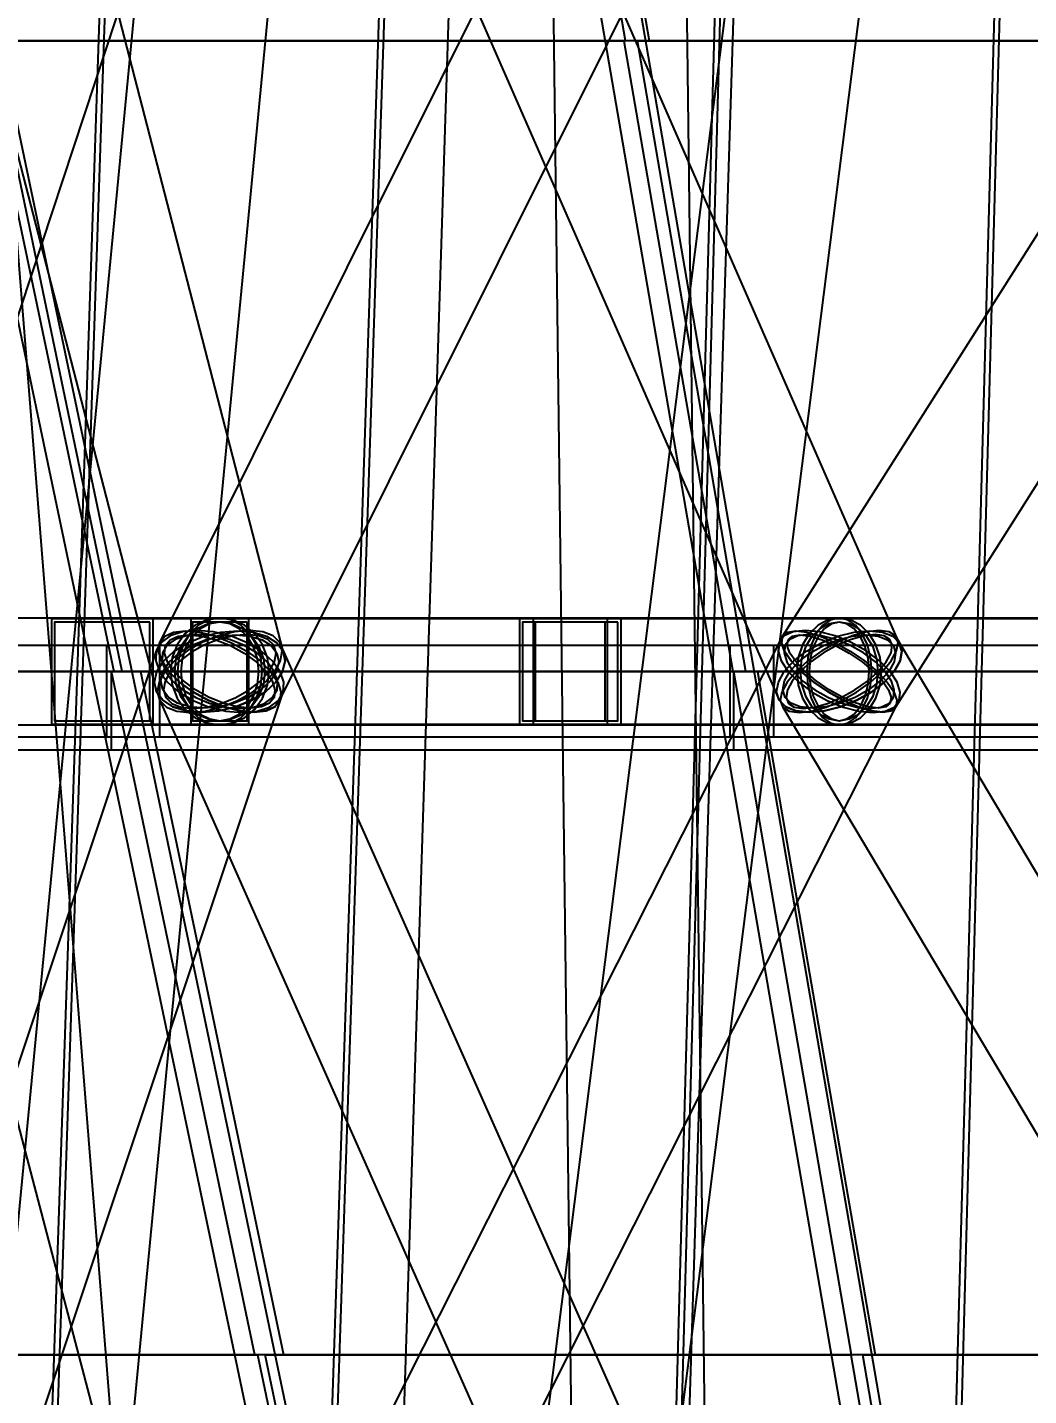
# Model space of a CAD drawing. Header units: millimetres. Extents: x -123812 to 252100, y -3000 to 639000.
# Drawn here: x -13578 to -9768, y 342244 to 347451 of the extents above; entities that cross this region are included whole.
import ezdxf

# ---------------------------------------------------------------- set-up
doc = ezdxf.new("R2010")
doc.units = ezdxf.units.MM
for name, color, linetype, lineweight in [('D-STR-DECK', 7, 'Continuous', 25), ('D-STR-DIM', 7, 'Continuous', 13), ('D-STR-STRC', 7, 'Continuous', 25)]:
    doc.layers.add(name, color=color, linetype=linetype, lineweight=lineweight)
doc.styles.add('OpenSansCondensed-Light', font='OpenSansCondensed-Light.ttf')
doc.styles.add('TOWER_UNICODE', font='Arial Unicode.ttf')
doc.dimstyles.new('EZDXF', dxfattribs={"dimtxt": 0.25, "dimasz": 0.175, "dimexe": 0.375, "dimexo": 0.125, "dimgap": 0.1, "dimtad": 1, "dimlfac": 100, "dimzin": 12, "dimdsep": 46, "dimtxsty": 'OpenSansCondensed-Light', "dimblk": 'ARCHTICK', "dimcen": 2.5, "dimazin": 3, "dimtfac": 0.5, "dimtmove": 2, "dimatfit": 3})

# ---------------------------------------------------------------- blocks, each defined once
blk = doc.blocks.new('_ARCHTICK')
at = {"color": 0, "linetype": 'BYBLOCK', "const_width": 0.15}
blk.add_lwpolyline([(-0.5, -0.5), (0.5, 0.5)], dxfattribs=at)

msp = doc.modelspace()

# ---------------------------------------------------------------- linework, layer by layer
at = {"layer": 'D-STR-DECK'}
for points in [[(-11235.1, 334984.6), (-15427.4, 354984.6), (-15280.6, 355015.4), (-11088.3, 335015.4)], [(-11235.1, 334984.6), (-15427.4, 354984.6), (-15280.6, 355015.4), (-11088.3, 335015.4)], [(-9241.5, 334987.3), (-12684.7, 354987.3), (-12536.9, 355012.7), (-9093.6, 335012.7)], [(-9241.5, 334987.3), (-12684.7, 354987.3), (-12536.9, 355012.7), (-9093.6, 335012.7)], [(-13760.9, 347400), (-14305.9, 350000), (-11660, 350000), (-11212.4, 347400)], [(-13760.9, 347400), (-14305.9, 350000), (-11660, 350000), (-11212.4, 347400)], [(-11302.4, 347400), (-11750, 350000), (-8924.2, 350000), (-8581.6, 347400)], [(-11302.4, 347400), (-11750, 350000), (-8924.2, 350000), (-8581.6, 347400)], [(-15363.3, 345000), (-15946.3, 347400), (-13754.3, 347400), (-13249.6, 345000)], [(-15363.3, 345000), (-15946.3, 347400), (-13754.3, 347400), (-13249.6, 345000)], [(-13217.1, 345000), (-13718.6, 347400), (-11308.3, 347400), (-10893.4, 345000)], [(-13217.1, 345000), (-13718.6, 347400), (-11308.3, 347400), (-10893.4, 345000)], [(-10844.7, 345000), (-11256.2, 347400), (-8668.9, 347400), (-8350.8, 345000)], [(-10844.7, 345000), (-11256.2, 347400), (-8668.9, 347400), (-8350.8, 345000)], [(-15420.8, 344750), (-15420.8, 345100), (-13075.2, 345100), (-13075.2, 344750)], [(-15420.8, 344750), (-15420.8, 345100), (-13075.2, 345100), (-13075.2, 344750)], [(-13276.1, 344750), (-13276.1, 345100), (-10739.2, 345100), (-10739.2, 344750)], [(-13276.1, 344750), (-13276.1, 345100), (-10739.2, 345100), (-10739.2, 344750)], [(-10904.2, 344750), (-10904.2, 345100), (-8219.4, 345100), (-8219.4, 344750)], [(-10904.2, 344750), (-10904.2, 345100), (-8219.4, 345100), (-8219.4, 344750)], [(-21778.4, 344700), (-21778.4, 345000), (-5948.7, 345000), (-5948.7, 344700)], [(-21778.4, 344700), (-21778.4, 345000), (-5948.7, 345000), (-5948.7, 344700)], [(-21592, 344700), (-21592, 345000), (-5795.6, 345000), (-5795.6, 344700)], [(-21592, 344700), (-21592, 345000), (-5795.6, 345000), (-5795.6, 344700)], [(-21036.3, 344700), (-21036.3, 345000), (-5543.3, 345000), (-5543.3, 344700)], [(-21036.3, 344700), (-21036.3, 345000), (-5543.3, 345000), (-5543.3, 344700)], [(-20120.6, 344700), (-20120.6, 345000), (-5196.2, 345000), (-5196.2, 344700)], [(-20120.6, 344700), (-20120.6, 345000), (-5196.2, 345000), (-5196.2, 344700)], [(-18860.6, 344700), (-18860.6, 345000), (-4760.1, 345000), (-4760.1, 344700)], [(-18860.6, 344700), (-18860.6, 345000), (-4760.1, 345000), (-4760.1, 344700)], [(-17277.9, 344700), (-17277.9, 345000), (-4242.6, 345000), (-4242.6, 344700)], [(-17277.9, 344700), (-17277.9, 345000), (-4242.6, 345000), (-4242.6, 344700)], [(-15399.6, 344700), (-15399.6, 345000), (-3652.6, 345000), (-3652.6, 344700)], [(-15399.6, 344700), (-15399.6, 345000), (-3652.6, 345000), (-3652.6, 344700)], [(-14766.6, 342400), (-15399.6, 345000), (-13148.2, 345000), (-12603.3, 342400)], [(-14766.6, 342400), (-15399.6, 345000), (-13148.2, 345000), (-12603.3, 342400)], [(-13257.8, 344700), (-13257.8, 345000), (-3000, 345000), (-3000, 344700)], [(-13257.8, 344700), (-13257.8, 345000), (-3000, 345000), (-3000, 344700)], [(-12712.8, 342400), (-13257.8, 345000), (-10799.2, 345000), (-10351.6, 342400)], [(-12712.8, 342400), (-13257.8, 345000), (-10799.2, 345000), (-10351.6, 342400)], [(-10889.2, 344700), (-10889.2, 345000), (-2296.1, 345000), (-2296.1, 344700)], [(-10889.2, 344700), (-10889.2, 345000), (-2296.1, 345000), (-2296.1, 344700)], [(-10441.6, 342400), (-10889.2, 345000), (-8265.3, 345000), (-7922.7, 342400)], [(-10441.6, 342400), (-10889.2, 345000), (-8265.3, 345000), (-7922.7, 342400)], [(-14148.8, 340000), (-14731.8, 342400), (-12703, 342400), (-12198.4, 340000)], [(-14148.8, 340000), (-14731.8, 342400), (-12703, 342400), (-12198.4, 340000)], [(-12172.2, 340000), (-12673.8, 342400), (-10444, 342400), (-10029.1, 340000)], [(-12172.2, 340000), (-12673.8, 342400), (-10444, 342400), (-10029.1, 340000)], [(-9987.4, 340000), (-10398.9, 342400), (-8006.3, 342400), (-7688.2, 340000)], [(-9987.4, 340000), (-10398.9, 342400), (-8006.3, 342400), (-7688.2, 340000)]]:
    msp.add_lwpolyline(points, close=True, dxfattribs=at)
at = {"layer": 'D-STR-STRC'}
for points in [[(-7535, 350134.2), (-10704.3, 345134.2), (-10707.9, 345109.6), (-10696.5, 345077.5), (-10671, 345040.1), (-10633.1, 345000), (-10585.3, 344959.9), (-10531, 344922.5), (-10473.7, 344890.4), (-10417.5, 344865.8), (-10366.2, 344850.3), (-10323.2, 344845), (-10291.5, 344850.3), (-10273.2, 344865.8), (-7103.9, 349865.8)], [(-12919.5, 350077.5), (-14569.8, 345077.5), (-14571.9, 345040.1), (-14557.4, 345000), (-14527.3, 344959.9), (-14483.6, 344922.5), (-14429.2, 344890.4), (-14368, 344865.8), (-14304, 344850.3), (-14241.7, 344845), (-14185.2, 344850.3), (-14138.5, 344865.8), (-14104.7, 344890.4), (-14086, 344922.5), (-12435.8, 349922.5)], [(-14381.1, 349922.5), (-13087, 344922.5), (-13063, 344890.4), (-13024.2, 344865.8), (-12973.3, 344850.3), (-12913.6, 344845), (-12849.4, 344850.3), (-12785, 344865.8), (-12724.7, 344890.4), (-12672.7, 344922.5), (-12632.5, 344959.9), (-12606.8, 345000), (-12597.5, 345040.1), (-12605.1, 345077.5), (-13899.1, 350077.5)], [(-10580.3, 350109.6), (-13075, 345109.6), (-13078.8, 345077.5), (-13066.7, 345040.1), (-13039.6, 345000), (-12999.2, 344959.9), (-12948.5, 344922.5), (-12890.7, 344890.4), (-12829.9, 344865.8), (-12770.2, 344850.3), (-12715.7, 344845), (-12670.1, 344850.3), (-12636.4, 344865.8), (-12617, 344890.4), (-10122.3, 349890.4)], [(-12906.3, 349890.4), (-10717.4, 344890.4), (-10692.3, 344865.8), (-10653.3, 344850.3), (-10603.1, 344845), (-10545.1, 344850.3), (-10483.3, 344865.8), (-10421.8, 344890.4), (-10364.9, 344922.5), (-10316.5, 344959.9), (-10279.8, 345000), (-10257.3, 345040.1), (-10250.6, 345077.5), (-10260.1, 345109.6), (-12449, 350109.6)], [(-14826.3, 324976.1), (-12424.8, 349976.1), (-12433.4, 349985.5), (-12458.7, 349995.8), (-12498.9, 350006.5), (-12551.2, 350016.7), (-12612.2, 350025.7), (-12677.6, 350033), (-12743.1, 350038.1), (-12804.1, 350040.5), (-12856.4, 350040.2), (-12896.6, 350037.2), (-12921.9, 350031.6), (-12930.5, 350023.9), (-15332, 325023.9)], [(-11893.9, 325019.9), (-13886.9, 350019.9), (-13895.5, 350027.6), (-13920.8, 350033.4), (-13961, 350037), (-14013.5, 350038.1), (-14074.5, 350036.5), (-14140.1, 350032.5), (-14205.6, 350026.2), (-14266.7, 350018.2), (-14319.1, 350008.9), (-14359.4, 349999.1), (-14384.7, 349989.2), (-14393.3, 349980.1), (-12400.4, 324980.1)], [(-13267.6, 324968.4), (-10099.3, 349968.4), (-10107.8, 349976.1), (-10133, 349985.5), (-10173.1, 349995.8), (-10225.3, 350006.5), (-10286, 350016.7), (-10351.3, 350025.7), (-10416.5, 350033), (-10477.3, 350038.1), (-10529.5, 350040.5), (-10569.5, 350040.2), (-10594.7, 350037.2), (-10603.3, 350031.6), (-13771.6, 325031.6)], [(-10784.7, 325003.1), (-11099.6, 350003.1), (-11108.3, 350014.6), (-11133.7, 350025.1), (-11174, 350033.9), (-11226.6, 350040.4), (-11287.9, 350044.1), (-11353.6, 350044.8), (-11419.4, 350042.5), (-11480.6, 350037.3), (-11533.2, 350029.5), (-11573.6, 350019.7), (-11598.9, 350008.6), (-11607.6, 349996.9), (-11292.7, 324996.9)], [(-14327.9, 344796.8), (-12846, 344796.8), (-12797.5, 344803.7), (-12752.2, 344824), (-12713.3, 344856.3), (-12683.5, 344898.4), (-12664.7, 344947.4), (-12658.3, 345000), (-12664.7, 345052.6), (-12683.5, 345101.6), (-12713.3, 345143.7), (-12752.2, 345176), (-12797.5, 345196.3), (-12846, 345203.2), (-14327.9, 345203.2)], [(-14327.9, 344796.8), (-12846, 344796.8), (-12797.5, 344803.7), (-12752.2, 344824), (-12713.3, 344856.3), (-12683.5, 344898.4), (-12664.7, 344947.4), (-12658.3, 345000), (-12664.7, 345052.6), (-12683.5, 345101.6), (-12713.3, 345143.7), (-12752.2, 345176), (-12797.5, 345196.3), (-12846, 345203.2), (-14327.9, 345203.2)], [(-7416.7, 345203.2), (-10488.8, 345203.2), (-10520.8, 345196.3), (-10550.6, 345176), (-10576.2, 345143.7), (-10595.9, 345101.6), (-10608.2, 345052.6), (-10612.5, 345000), (-10608.2, 344947.4), (-10595.9, 344898.4), (-10576.2, 344856.3), (-10550.6, 344824), (-10520.8, 344803.7), (-10488.8, 344796.8), (-7416.7, 344796.8)], [(-7416.7, 345203.2), (-10488.8, 345203.2), (-10520.8, 345196.3), (-10550.6, 345176), (-10576.2, 345143.7), (-10595.9, 345101.6), (-10608.2, 345052.6), (-10612.5, 345000), (-10608.2, 344947.4), (-10595.9, 344898.4), (-10576.2, 344856.3), (-10550.6, 344824), (-10520.8, 344803.7), (-10488.8, 344796.8), (-7416.7, 344796.8)], [(-14274.1, 339921.9), (-12604.4, 344921.9), (-12602.1, 344959.6), (-12616.5, 345000), (-12646.5, 345040.4), (-12690.1, 345078.1), (-12744.3, 345110.5), (-12805.4, 345135.3), (-12869.4, 345151), (-12931.7, 345156.3), (-12988.2, 345151), (-13035, 345135.3), (-13069, 345110.5), (-13087.7, 345078.1), (-14757.4, 340078.1)], [(-12773.6, 340078.1), (-14087.1, 345078.1), (-14111.1, 345110.5), (-14149.9, 345135.3), (-14200.9, 345151), (-14260.5, 345156.3), (-14324.7, 345151), (-14389.1, 345135.3), (-14449.4, 345110.5), (-14501.3, 345078.1), (-14541.5, 345040.4), (-14567.1, 345000), (-14576.4, 344959.6), (-14568.7, 344921.9), (-13255.3, 339921.9)], [(-12785.9, 339889.5), (-10260.2, 344889.5), (-10256.3, 344921.9), (-10268.2, 344959.6), (-10295.1, 345000), (-10335.3, 345040.4), (-10385.9, 345078.1), (-10443.5, 345110.5), (-10504.2, 345135.3), (-10563.8, 345151), (-10618.3, 345156.3), (-10664, 345151), (-10697.8, 345135.3), (-10717.3, 345110.5), (-13243, 340110.5)], [(-10398, 340110.5), (-12617.8, 345110.5), (-12643, 345135.3), (-12682, 345151), (-12732.1, 345156.3), (-12790.1, 345151), (-12851.9, 345135.3), (-12913.2, 345110.5), (-12970, 345078.1), (-13018.4, 345040.4), (-13054.9, 345000), (-13077.3, 344959.6), (-13083.9, 344921.9), (-13074.3, 344889.5), (-10854.5, 339889.5)], [(-7299.5, 340135.3), (-10274.4, 345135.3), (-10298.8, 345151), (-10336.1, 345156.3), (-10383.9, 345151), (-10438.8, 345135.3), (-10497.1, 345110.5), (-10554.8, 345078.1), (-10608, 345040.4), (-10653.1, 345000), (-10687, 344959.6), (-10707.4, 344921.9), (-10712.9, 344889.5), (-10703.1, 344864.7), (-7728.3, 339864.7)]]:
    msp.add_lwpolyline(points, dxfattribs=at)
for points in [[(-13389.1, 345000), (-12303, 345000), (-12135.7, 350000), (-13219.6, 350000)], [(-13368.3, 345000), (-12323.8, 345000), (-12155.8, 350000), (-13199.5, 350000)], [(-12055.4, 345000), (-10969.2, 345000), (-10811.7, 350000), (-11895.5, 350000)], [(-11031.8, 345000), (-9945.7, 345000), (-9809.3, 350000), (-10893.2, 350000)], [(-11011, 345000), (-9966.5, 345000), (-9829.4, 350000), (-10873.1, 350000)], [(-13486.5, 344800), (-11319.1, 344800), (-11319.1, 345200), (-13486.5, 345200)], [(-13100.1, 345200), (-13486.5, 345200), (-13486.5, 344800), (-13100.1, 344800)], [(-13486.5, 344800), (-11319.1, 344800), (-11319.1, 345200), (-13486.5, 345200)], [(-13100.1, 345200), (-13486.5, 345200), (-13486.5, 344800), (-13100.1, 344800)], [(-13111.7, 345188), (-13474.9, 345188), (-13474.9, 344812), (-13111.7, 344812)], [(-13111.7, 345188), (-13474.9, 345188), (-13474.9, 344812), (-13111.7, 344812)], [(-13033.8, 345000), (-13027.4, 344947.4), (-13008.6, 344898.4), (-12978.8, 344856.3), (-12939.9, 344824), (-12894.6, 344803.7), (-12846, 344796.8), (-12797.5, 344803.7), (-12752.2, 344824), (-12713.3, 344856.3), (-12683.5, 344898.4), (-12664.7, 344947.4), (-12658.3, 345000), (-12664.7, 345052.6), (-12683.5, 345101.6), (-12713.3, 345143.7), (-12752.2, 345176), (-12797.5, 345196.3), (-12846, 345203.2), (-12894.6, 345196.3), (-12939.9, 345176), (-12978.8, 345143.7), (-13008.6, 345101.6), (-13027.4, 345052.6)], [(-13033.8, 345000), (-13027.4, 344947.4), (-13008.6, 344898.4), (-12978.8, 344856.3), (-12939.9, 344824), (-12894.6, 344803.7), (-12846, 344796.8), (-12797.5, 344803.7), (-12752.2, 344824), (-12713.3, 344856.3), (-12683.5, 344898.4), (-12664.7, 344947.4), (-12658.3, 345000), (-12664.7, 345052.6), (-12683.5, 345101.6), (-12713.3, 345143.7), (-12752.2, 345176), (-12797.5, 345196.3), (-12846, 345203.2), (-12894.6, 345196.3), (-12939.9, 345176), (-12978.8, 345143.7), (-13008.6, 345101.6), (-13027.4, 345052.6)], [(-13019, 345000), (-13013.1, 344951.5), (-12995.8, 344906.4), (-12968.3, 344867.6), (-12932.5, 344837.9), (-12890.8, 344819.2), (-12846, 344812.8), (-12801.3, 344819.2), (-12759.6, 344837.9), (-12723.7, 344867.6), (-12696.3, 344906.4), (-12679, 344951.5), (-12673.1, 345000), (-12679, 345048.5), (-12696.3, 345093.6), (-12723.7, 345132.4), (-12759.6, 345162.1), (-12801.3, 345180.8), (-12846, 345187.2), (-12890.8, 345180.8), (-12932.5, 345162.1), (-12968.3, 345132.4), (-12995.8, 345093.6), (-13013.1, 345048.5)], [(-13019, 345000), (-13013.1, 344951.5), (-12995.8, 344906.4), (-12968.3, 344867.6), (-12932.5, 344837.9), (-12890.8, 344819.2), (-12846, 344812.8), (-12801.3, 344819.2), (-12759.6, 344837.9), (-12723.7, 344867.6), (-12696.3, 344906.4), (-12679, 344951.5), (-12673.1, 345000), (-12679, 345048.5), (-12696.3, 345093.6), (-12723.7, 345132.4), (-12759.6, 345162.1), (-12801.3, 345180.8), (-12846, 345187.2), (-12890.8, 345180.8), (-12932.5, 345162.1), (-12968.3, 345132.4), (-12995.8, 345093.6), (-13013.1, 345048.5)], [(-13007.3, 345000), (-13001.8, 344947.4), (-12985.7, 344898.4), (-12960, 344856.3), (-12926.6, 344824), (-12887.8, 344803.7), (-12846, 344796.8), (-10488.8, 344796.8), (-10447, 344803.7), (-10408.1, 344824), (-10374.8, 344856.3), (-10349.1, 344898.4), (-10333, 344947.4), (-10327.5, 345000), (-10333, 345052.6), (-10349.1, 345101.6), (-10374.8, 345143.7), (-10408.1, 345176), (-10447, 345196.3), (-10488.8, 345203.2), (-12846, 345203.2), (-12887.8, 345196.3), (-12926.6, 345176), (-12960, 345143.7), (-12985.7, 345101.6), (-13001.8, 345052.6)], [(-13007.3, 345000), (-13001.8, 344947.4), (-12985.7, 344898.4), (-12960, 344856.3), (-12926.6, 344824), (-12887.8, 344803.7), (-12846, 344796.8), (-12804.3, 344803.7), (-12765.4, 344824), (-12732.1, 344856.3), (-12706.4, 344898.4), (-12690.3, 344947.4), (-12684.8, 345000), (-12690.3, 345052.6), (-12706.4, 345101.6), (-12732.1, 345143.7), (-12765.4, 345176), (-12804.3, 345196.3), (-12846, 345203.2), (-12887.8, 345196.3), (-12926.6, 345176), (-12960, 345143.7), (-12985.7, 345101.6), (-13001.8, 345052.6)], [(-13007.3, 345000), (-13001.8, 344947.4), (-12985.7, 344898.4), (-12960, 344856.3), (-12926.6, 344824), (-12887.8, 344803.7), (-12846, 344796.8), (-10488.8, 344796.8), (-10447, 344803.7), (-10408.1, 344824), (-10374.8, 344856.3), (-10349.1, 344898.4), (-10333, 344947.4), (-10327.5, 345000), (-10333, 345052.6), (-10349.1, 345101.6), (-10374.8, 345143.7), (-10408.1, 345176), (-10447, 345196.3), (-10488.8, 345203.2), (-12846, 345203.2), (-12887.8, 345196.3), (-12926.6, 345176), (-12960, 345143.7), (-12985.7, 345101.6), (-13001.8, 345052.6)], [(-13007.3, 345000), (-13001.8, 344947.4), (-12985.7, 344898.4), (-12960, 344856.3), (-12926.6, 344824), (-12887.8, 344803.7), (-12846, 344796.8), (-12804.3, 344803.7), (-12765.4, 344824), (-12732.1, 344856.3), (-12706.4, 344898.4), (-12690.3, 344947.4), (-12684.8, 345000), (-12690.3, 345052.6), (-12706.4, 345101.6), (-12732.1, 345143.7), (-12765.4, 345176), (-12804.3, 345196.3), (-12846, 345203.2), (-12887.8, 345196.3), (-12926.6, 345176), (-12960, 345143.7), (-12985.7, 345101.6), (-13001.8, 345052.6)], [(-12994.6, 345000), (-12989.5, 344951.5), (-12974.7, 344906.4), (-12951.1, 344867.6), (-12920.3, 344837.9), (-12884.5, 344819.2), (-12846, 344812.8), (-12807.6, 344819.2), (-12771.8, 344837.9), (-12741, 344867.6), (-12717.4, 344906.4), (-12702.6, 344951.5), (-12697.5, 345000), (-12702.6, 345048.5), (-12717.4, 345093.6), (-12741, 345132.4), (-12771.8, 345162.1), (-12807.6, 345180.8), (-12846, 345187.2), (-12884.5, 345180.8), (-12920.3, 345162.1), (-12951.1, 345132.4), (-12974.7, 345093.6), (-12989.5, 345048.5)], [(-12994.6, 345000), (-12989.5, 344951.5), (-12974.7, 344906.4), (-12951.1, 344867.6), (-12920.3, 344837.9), (-12884.5, 344819.2), (-12846, 344812.8), (-12807.6, 344819.2), (-12771.8, 344837.9), (-12741, 344867.6), (-12717.4, 344906.4), (-12702.6, 344951.5), (-12697.5, 345000), (-12702.6, 345048.5), (-12717.4, 345093.6), (-12741, 345132.4), (-12771.8, 345162.1), (-12807.6, 345180.8), (-12846, 345187.2), (-12884.5, 345180.8), (-12920.3, 345162.1), (-12951.1, 345132.4), (-12974.7, 345093.6), (-12989.5, 345048.5)], [(-12956.3, 344800), (-6536.4, 344800), (-6536.4, 345200), (-12956.3, 345200)], [(-12735.8, 345200), (-12956.3, 345200), (-12956.3, 344800), (-12735.8, 344800)], [(-12742.4, 345188), (-12949.7, 345188), (-12949.7, 344812), (-12742.4, 344812)], [(-11319.1, 345200), (-11705.5, 345200), (-11705.5, 344800), (-11319.1, 344800)], [(-11319.1, 345200), (-11705.5, 345200), (-11705.5, 344800), (-11319.1, 344800)], [(-11330.7, 345188), (-11693.9, 345188), (-11693.9, 344812), (-11330.7, 344812)], [(-11330.7, 345188), (-11693.9, 345188), (-11693.9, 344812), (-11330.7, 344812)], [(-11653.7, 344800), (-6505.2, 344800), (-6505.2, 345200), (-11653.7, 345200)], [(-11370.9, 345200), (-11653.7, 345200), (-11653.7, 344800), (-11370.9, 344800)], [(-11653.7, 344800), (-6505.2, 344800), (-6505.2, 345200), (-11653.7, 345200)], [(-11370.9, 345200), (-11653.7, 345200), (-11653.7, 344800), (-11370.9, 344800)], [(-11379.4, 345188), (-11645.3, 345188), (-11645.3, 344812), (-11379.4, 344812)], [(-11379.4, 345188), (-11645.3, 345188), (-11645.3, 344812), (-11379.4, 344812)], [(-10650, 345000), (-10644.5, 344947.4), (-10628.4, 344898.4), (-10602.7, 344856.3), (-10569.4, 344824), (-10530.5, 344803.7), (-10488.8, 344796.8), (-10447, 344803.7), (-10408.1, 344824), (-10374.8, 344856.3), (-10349.1, 344898.4), (-10333, 344947.4), (-10327.5, 345000), (-10333, 345052.6), (-10349.1, 345101.6), (-10374.8, 345143.7), (-10408.1, 345176), (-10447, 345196.3), (-10488.8, 345203.2), (-10530.5, 345196.3), (-10569.4, 345176), (-10602.7, 345143.7), (-10628.4, 345101.6), (-10644.5, 345052.6)], [(-10650, 345000), (-10644.5, 344947.4), (-10628.4, 344898.4), (-10602.7, 344856.3), (-10569.4, 344824), (-10530.5, 344803.7), (-10488.8, 344796.8), (-10447, 344803.7), (-10408.1, 344824), (-10374.8, 344856.3), (-10349.1, 344898.4), (-10333, 344947.4), (-10327.5, 345000), (-10333, 345052.6), (-10349.1, 345101.6), (-10374.8, 345143.7), (-10408.1, 345176), (-10447, 345196.3), (-10488.8, 345203.2), (-10530.5, 345196.3), (-10569.4, 345176), (-10602.7, 345143.7), (-10628.4, 345101.6), (-10644.5, 345052.6)], [(-10637.3, 345000), (-10632.2, 344951.5), (-10617.4, 344906.4), (-10593.8, 344867.6), (-10563, 344837.9), (-10527.2, 344819.2), (-10488.8, 344812.8), (-10450.3, 344819.2), (-10414.5, 344837.9), (-10383.7, 344867.6), (-10360.1, 344906.4), (-10345.3, 344951.5), (-10340.2, 345000), (-10345.3, 345048.5), (-10360.1, 345093.6), (-10383.7, 345132.4), (-10414.5, 345162.1), (-10450.3, 345180.8), (-10488.8, 345187.2), (-10527.2, 345180.8), (-10563, 345162.1), (-10593.8, 345132.4), (-10617.4, 345093.6), (-10632.2, 345048.5)], [(-10637.3, 345000), (-10632.2, 344951.5), (-10617.4, 344906.4), (-10593.8, 344867.6), (-10563, 344837.9), (-10527.2, 344819.2), (-10488.8, 344812.8), (-10450.3, 344819.2), (-10414.5, 344837.9), (-10383.7, 344867.6), (-10360.1, 344906.4), (-10345.3, 344951.5), (-10340.2, 345000), (-10345.3, 345048.5), (-10360.1, 345093.6), (-10383.7, 345132.4), (-10414.5, 345162.1), (-10450.3, 345180.8), (-10488.8, 345187.2), (-10527.2, 345180.8), (-10563, 345162.1), (-10593.8, 345132.4), (-10617.4, 345093.6), (-10632.2, 345048.5)], [(-10612.5, 345000), (-10608.2, 344947.4), (-10595.9, 344898.4), (-10576.2, 344856.3), (-10550.6, 344824), (-10520.8, 344803.7), (-10488.8, 344796.8), (-10456.7, 344803.7), (-10426.9, 344824), (-10401.3, 344856.3), (-10381.6, 344898.4), (-10369.3, 344947.4), (-10365.1, 345000), (-10369.3, 345052.6), (-10381.6, 345101.6), (-10401.3, 345143.7), (-10426.9, 345176), (-10456.7, 345196.3), (-10488.8, 345203.2), (-10520.8, 345196.3), (-10550.6, 345176), (-10576.2, 345143.7), (-10595.9, 345101.6), (-10608.2, 345052.6)], [(-10612.5, 345000), (-10608.2, 344947.4), (-10595.9, 344898.4), (-10576.2, 344856.3), (-10550.6, 344824), (-10520.8, 344803.7), (-10488.8, 344796.8), (-10456.7, 344803.7), (-10426.9, 344824), (-10401.3, 344856.3), (-10381.6, 344898.4), (-10369.3, 344947.4), (-10365.1, 345000), (-10369.3, 345052.6), (-10381.6, 345101.6), (-10401.3, 345143.7), (-10426.9, 345176), (-10456.7, 345196.3), (-10488.8, 345203.2), (-10520.8, 345196.3), (-10550.6, 345176), (-10576.2, 345143.7), (-10595.9, 345101.6), (-10608.2, 345052.6)], [(-10602.7, 345000), (-10598.8, 344951.5), (-10587.4, 344906.4), (-10569.3, 344867.6), (-10545.7, 344837.9), (-10518.2, 344819.2), (-10488.8, 344812.8), (-10459.3, 344819.2), (-10431.8, 344837.9), (-10408.2, 344867.6), (-10390.1, 344906.4), (-10378.7, 344951.5), (-10374.8, 345000), (-10378.7, 345048.5), (-10390.1, 345093.6), (-10408.2, 345132.4), (-10431.8, 345162.1), (-10459.3, 345180.8), (-10488.8, 345187.2), (-10518.2, 345180.8), (-10545.7, 345162.1), (-10569.3, 345132.4), (-10587.4, 345093.6), (-10598.8, 345048.5)], [(-10602.7, 345000), (-10598.8, 344951.5), (-10587.4, 344906.4), (-10569.3, 344867.6), (-10545.7, 344837.9), (-10518.2, 344819.2), (-10488.8, 344812.8), (-10459.3, 344819.2), (-10431.8, 344837.9), (-10408.2, 344867.6), (-10390.1, 344906.4), (-10378.7, 344951.5), (-10374.8, 345000), (-10378.7, 345048.5), (-10390.1, 345093.6), (-10408.2, 345132.4), (-10431.8, 345162.1), (-10459.3, 345180.8), (-10488.8, 345187.2), (-10518.2, 345180.8), (-10545.7, 345162.1), (-10569.3, 345132.4), (-10587.4, 345093.6), (-10598.8, 345048.5)], [(-12606.8, 345000), (-12632.5, 344959.9), (-12672.7, 344922.5), (-12724.7, 344890.4), (-12785, 344865.8), (-12849.4, 344850.3), (-12913.6, 344845), (-12973.3, 344850.3), (-13024.2, 344865.8), (-13063, 344890.4), (-13087, 344922.5), (-13094.6, 344959.9), (-13085.3, 345000), (-13059.6, 345040.1), (-13019.4, 345077.5), (-12967.4, 345109.6), (-12907.1, 345134.2), (-12842.7, 345149.7), (-12778.4, 345155), (-12718.8, 345149.7), (-12667.9, 345134.2), (-12629.1, 345109.6), (-12605.1, 345077.5), (-12597.5, 345040.1)], [(-13075.6, 345000), (-13045.6, 344959.6), (-13002, 344921.9), (-12947.8, 344889.5), (-12886.6, 344864.7), (-12822.7, 344849), (-12760.4, 344843.7), (-12703.9, 344849), (-12657.1, 344864.7), (-12623.1, 344889.5), (-12604.4, 344921.9), (-12602.1, 344959.6), (-12616.5, 345000), (-12646.5, 345040.4), (-12690.1, 345078.1), (-12744.3, 345110.5), (-12805.4, 345135.3), (-12869.4, 345151), (-12931.7, 345156.3), (-12988.2, 345151), (-13035, 345135.3), (-13069, 345110.5), (-13087.7, 345078.1), (-13090, 345040.4)], [(-13054.9, 345000), (-13077.3, 344959.6), (-13083.9, 344921.9), (-13074.3, 344889.5), (-13049.1, 344864.7), (-13010.1, 344849), (-12959.9, 344843.7), (-12902, 344849), (-12840.2, 344864.7), (-12778.9, 344889.5), (-12722.1, 344921.9), (-12673.7, 344959.6), (-12637.1, 345000), (-12614.8, 345040.4), (-12608.2, 345078.1), (-12617.8, 345110.5), (-12643, 345135.3), (-12682, 345151), (-12732.1, 345156.3), (-12790.1, 345151), (-12851.9, 345135.3), (-12913.2, 345110.5), (-12970, 345078.1), (-13018.4, 345040.4)], [(-12652.5, 345000), (-12625.4, 344959.9), (-12613.3, 344922.5), (-12617, 344890.4), (-12636.4, 344865.8), (-12670.1, 344850.3), (-12715.7, 344845), (-12770.2, 344850.3), (-12829.9, 344865.8), (-12890.7, 344890.4), (-12948.5, 344922.5), (-12999.2, 344959.9), (-13039.6, 345000), (-13066.7, 345040.1), (-13078.8, 345077.5), (-13075, 345109.6), (-13055.7, 345134.2), (-13022, 345149.7), (-12976.4, 345155), (-12921.8, 345149.7), (-12862.2, 345134.2), (-12801.4, 345109.6), (-12743.6, 345077.5), (-12692.8, 345040.1)], [(-12630.4, 345000), (-12653.5, 344963.8), (-12689.7, 344930.1), (-12736.6, 344901.2), (-12791, 344879), (-12849.1, 344865), (-12907, 344860.2), (-12960.7, 344865), (-13006.7, 344879), (-13041.7, 344901.2), (-13063.3, 344930.1), (-13070.2, 344963.8), (-13061.7, 345000), (-13038.6, 345036.2), (-13002.4, 345069.9), (-12955.5, 345098.8), (-12901.1, 345121), (-12843, 345135), (-12785.1, 345139.8), (-12731.3, 345135), (-12685.4, 345121), (-12650.4, 345098.8), (-12628.8, 345069.9), (-12621.9, 345036.2)], [(-13053, 345000), (-13026, 344963.5), (-12986.7, 344929.6), (-12937.8, 344900.4), (-12882.6, 344878), (-12825, 344863.9), (-12768.8, 344859.1), (-12717.9, 344863.9), (-12675.7, 344878), (-12645.1, 344900.4), (-12628.2, 344929.6), (-12626.1, 344963.5), (-12639.1, 345000), (-12666.1, 345036.5), (-12705.4, 345070.4), (-12754.3, 345099.6), (-12809.4, 345122), (-12867.1, 345136.1), (-12923.3, 345140.9), (-12974.2, 345136.1), (-13016.4, 345122), (-13047, 345099.6), (-13063.9, 345070.4), (-13066, 345036.5)], [(-13034.4, 345000), (-13054.5, 344963.5), (-13060.5, 344929.6), (-13051.8, 344900.4), (-13029.1, 344878), (-12994, 344863.9), (-12948.7, 344859.1), (-12896.5, 344863.9), (-12840.8, 344878), (-12785.5, 344900.4), (-12734.3, 344929.6), (-12690.7, 344963.5), (-12657.7, 345000), (-12637.5, 345036.5), (-12631.6, 345070.4), (-12640.3, 345099.6), (-12662.9, 345122), (-12698.1, 345136.1), (-12743.4, 345140.9), (-12795.6, 345136.1), (-12851.3, 345122), (-12906.6, 345099.6), (-12957.8, 345070.4), (-13001.4, 345036.5)], [(-12671.6, 345000), (-12647.1, 344963.8), (-12636.2, 344930.1), (-12639.6, 344901.2), (-12657, 344879), (-12687.4, 344865), (-12728.5, 344860.2), (-12777.7, 344865), (-12831.5, 344879), (-12886.3, 344901.2), (-12938.4, 344930.1), (-12984.2, 344963.8), (-13020.5, 345000), (-13045, 345036.2), (-13055.9, 345069.9), (-13052.5, 345098.8), (-13035, 345121), (-13004.7, 345135), (-12963.5, 345139.8), (-12914.4, 345135), (-12860.6, 345121), (-12805.8, 345098.8), (-12753.7, 345069.9), (-12707.9, 345036.2)], [(-10279.8, 345000), (-10316.5, 344959.9), (-10364.9, 344922.5), (-10421.8, 344890.4), (-10483.3, 344865.8), (-10545.1, 344850.3), (-10603.1, 344845), (-10653.3, 344850.3), (-10692.3, 344865.8), (-10717.4, 344890.4), (-10726.9, 344922.5), (-10720.2, 344959.9), (-10697.7, 345000), (-10661, 345040.1), (-10612.6, 345077.5), (-10555.7, 345109.6), (-10494.2, 345134.2), (-10432.4, 345149.7), (-10374.4, 345155), (-10324.2, 345149.7), (-10285.2, 345134.2), (-10260.1, 345109.6), (-10250.6, 345077.5), (-10257.3, 345040.1)], [(-10682.4, 345000), (-10642.2, 344959.6), (-10591.6, 344921.9), (-10534, 344889.5), (-10473.3, 344864.7), (-10413.7, 344849), (-10359.2, 344843.7), (-10313.5, 344849), (-10279.7, 344864.7), (-10260.2, 344889.5), (-10256.3, 344921.9), (-10268.2, 344959.6), (-10295.1, 345000), (-10335.3, 345040.4), (-10385.9, 345078.1), (-10443.5, 345110.5), (-10504.2, 345135.3), (-10563.8, 345151), (-10618.3, 345156.3), (-10664, 345151), (-10697.8, 345135.3), (-10717.3, 345110.5), (-10721.2, 345078.1), (-10709.3, 345040.4)], [(-10653.1, 345000), (-10687, 344959.6), (-10707.4, 344921.9), (-10712.9, 344889.5), (-10703.1, 344864.7), (-10678.7, 344849), (-10641.4, 344843.7), (-10593.6, 344849), (-10538.7, 344864.7), (-10480.4, 344889.5), (-10422.7, 344921.9), (-10369.5, 344959.6), (-10324.4, 345000), (-10290.5, 345040.4), (-10270.1, 345078.1), (-10264.6, 345110.5), (-10274.4, 345135.3), (-10298.8, 345151), (-10336.1, 345156.3), (-10383.9, 345151), (-10438.8, 345135.3), (-10497.1, 345110.5), (-10554.8, 345078.1), (-10608, 345040.4)], [(-10344.4, 345000), (-10306.5, 344959.9), (-10281, 344922.5), (-10269.6, 344890.4), (-10273.2, 344865.8), (-10291.5, 344850.3), (-10323.2, 344845), (-10366.2, 344850.3), (-10417.5, 344865.8), (-10473.7, 344890.4), (-10531, 344922.5), (-10585.3, 344959.9), (-10633.1, 345000), (-10671, 345040.1), (-10696.5, 345077.5), (-10707.9, 345109.6), (-10704.3, 345134.2), (-10686, 345149.7), (-10654.3, 345155), (-10611.3, 345149.7), (-10560, 345134.2), (-10503.8, 345109.6), (-10446.5, 345077.5), (-10392.2, 345040.1)], [(-10300.3, 345000), (-10333.4, 344963.8), (-10377.1, 344930.1), (-10428.4, 344901.2), (-10483.8, 344879), (-10539.6, 344865), (-10591.8, 344860.2), (-10637.1, 344865), (-10672.2, 344879), (-10694.9, 344901.2), (-10703.5, 344930.1), (-10697.4, 344963.8), (-10677.2, 345000), (-10644.1, 345036.2), (-10600.4, 345069.9), (-10549.1, 345098.8), (-10493.7, 345121), (-10437.9, 345135), (-10385.7, 345139.8), (-10340.4, 345135), (-10305.3, 345121), (-10282.6, 345098.8), (-10274, 345069.9), (-10280.1, 345036.2)], [(-10663.3, 345000), (-10627.1, 344963.5), (-10581.5, 344929.6), (-10529.6, 344900.4), (-10474.9, 344878), (-10421.1, 344863.9), (-10371.9, 344859.1), (-10330.7, 344863.9), (-10300.3, 344878), (-10282.7, 344900.4), (-10279.2, 344929.6), (-10289.9, 344963.5), (-10314.2, 345000), (-10350.4, 345036.5), (-10396, 345070.4), (-10447.9, 345099.6), (-10502.7, 345122), (-10556.4, 345136.1), (-10605.6, 345140.9), (-10646.8, 345136.1), (-10677.2, 345122), (-10694.8, 345099.6), (-10698.4, 345070.4), (-10687.6, 345036.5)], [(-10637, 345000), (-10667.5, 344963.5), (-10685.9, 344929.6), (-10690.9, 344900.4), (-10682, 344878), (-10660, 344863.9), (-10626.4, 344859.1), (-10583.3, 344863.9), (-10533.8, 344878), (-10481.3, 344900.4), (-10429.2, 344929.6), (-10381.2, 344963.5), (-10340.5, 345000), (-10310, 345036.5), (-10291.6, 345070.4), (-10286.6, 345099.6), (-10295.5, 345122), (-10317.5, 345136.1), (-10351.1, 345140.9), (-10394.2, 345136.1), (-10443.7, 345122), (-10496.2, 345099.6), (-10548.3, 345070.4), (-10596.3, 345036.5)], [(-10358.6, 345000), (-10324.4, 344963.8), (-10301.4, 344930.1), (-10291.2, 344901.2), (-10294.4, 344879), (-10310.9, 344865), (-10339.5, 344860.2), (-10378.2, 344865), (-10424.5, 344879), (-10475.2, 344901.2), (-10526.8, 344930.1), (-10575.8, 344963.8), (-10618.9, 345000), (-10653.1, 345036.2), (-10676.1, 345069.9), (-10686.3, 345098.8), (-10683.1, 345121), (-10666.6, 345135), (-10638, 345139.8), (-10599.3, 345135), (-10553, 345121), (-10502.3, 345098.8), (-10450.7, 345069.9), (-10401.7, 345036.2)], [(-13558.7, 340000), (-12470.2, 340000), (-12303, 345000), (-13389.1, 345000)], [(-13537.2, 340000), (-12491.7, 340000), (-12323.8, 345000), (-13368.3, 345000)], [(-12303, 345000), (-12321.5, 345000), (-12375.7, 345000), (-12462, 345000), (-12574.5, 345000), (-12705.5, 345000), (-12846, 345000), (-12986.6, 345000), (-13117.6, 345000), (-13230.1, 345000), (-13316.4, 345000), (-13370.6, 345000), (-13389.1, 345000), (-13370.6, 345000), (-13316.4, 345000), (-13230.1, 345000), (-13117.6, 345000), (-12986.6, 345000), (-12846, 345000), (-12705.5, 345000), (-12574.5, 345000), (-12462, 345000), (-12375.7, 345000), (-12321.5, 345000)], [(-12323.8, 345000), (-12341.6, 345000), (-12393.7, 345000), (-12476.7, 345000), (-12584.9, 345000), (-12710.9, 345000), (-12846, 345000), (-12981.2, 345000), (-13107.2, 345000), (-13215.4, 345000), (-13298.4, 345000), (-13350.5, 345000), (-13368.3, 345000), (-13350.5, 345000), (-13298.4, 345000), (-13215.4, 345000), (-13107.2, 345000), (-12981.2, 345000), (-12846, 345000), (-12710.9, 345000), (-12584.9, 345000), (-12476.7, 345000), (-12393.7, 345000), (-12341.6, 345000)], [(-12215.3, 340000), (-11126.8, 340000), (-10969.2, 345000), (-12055.4, 345000)], [(-10969.2, 345000), (-10987.8, 345000), (-11042, 345000), (-11128.3, 345000), (-11240.8, 345000), (-11371.8, 345000), (-11512.3, 345000), (-11652.9, 345000), (-11783.9, 345000), (-11896.3, 345000), (-11982.6, 345000), (-12036.9, 345000), (-12055.4, 345000), (-12036.9, 345000), (-11982.6, 345000), (-11896.3, 345000), (-11783.9, 345000), (-11652.9, 345000), (-11512.3, 345000), (-11371.8, 345000), (-11240.8, 345000), (-11128.3, 345000), (-11042, 345000), (-10987.8, 345000)], [(-11170.5, 340000), (-10082, 340000), (-9945.7, 345000), (-11031.8, 345000)], [(-11149, 340000), (-10103.5, 340000), (-9966.5, 345000), (-11011, 345000)], [(-9945.7, 345000), (-9964.2, 345000), (-10018.4, 345000), (-10104.7, 345000), (-10217.2, 345000), (-10348.2, 345000), (-10488.8, 345000), (-10629.3, 345000), (-10760.3, 345000), (-10872.8, 345000), (-10959.1, 345000), (-11013.3, 345000), (-11031.8, 345000), (-11013.3, 345000), (-10959.1, 345000), (-10872.8, 345000), (-10760.3, 345000), (-10629.3, 345000), (-10488.8, 345000), (-10348.2, 345000), (-10217.2, 345000), (-10104.7, 345000), (-10018.4, 345000), (-9964.2, 345000)], [(-9966.5, 345000), (-9984.3, 345000), (-10036.4, 345000), (-10119.4, 345000), (-10227.6, 345000), (-10353.6, 345000), (-10488.8, 345000), (-10623.9, 345000), (-10749.9, 345000), (-10858.1, 345000), (-10941.1, 345000), (-10993.2, 345000), (-11011, 345000), (-10993.2, 345000), (-10941.1, 345000), (-10858.1, 345000), (-10749.9, 345000), (-10623.9, 345000), (-10488.8, 345000), (-10353.6, 345000), (-10227.6, 345000), (-10119.4, 345000), (-10036.4, 345000), (-9984.3, 345000)]]:
    msp.add_lwpolyline(points, close=True, dxfattribs=at)

# ---------------------------------------------------------------- dimensions: what is measured, and where the dimension line sits
at = {"layer": 'D-STR-DIM'}
msp.add_linear_dim(base=(-112000, 0), p1=(0, 0), p2=(0, 634000), angle=90, dimstyle='EZDXF', override={"dimtxt": 8400, "dimasz": 3750, "dimexe": 2100, "dimexo": 1800, "dimgap": 2100, "dimtad": 1, "dimdec": 0, "dimlfac": 1, "dimlunit": 2, "dimtxsty": 'TOWER_UNICODE', "dimclrd": 7, "dimclre": 7, "dimclrt": 7}, dxfattribs=at).render()

doc.saveas('drawing.dxf')
